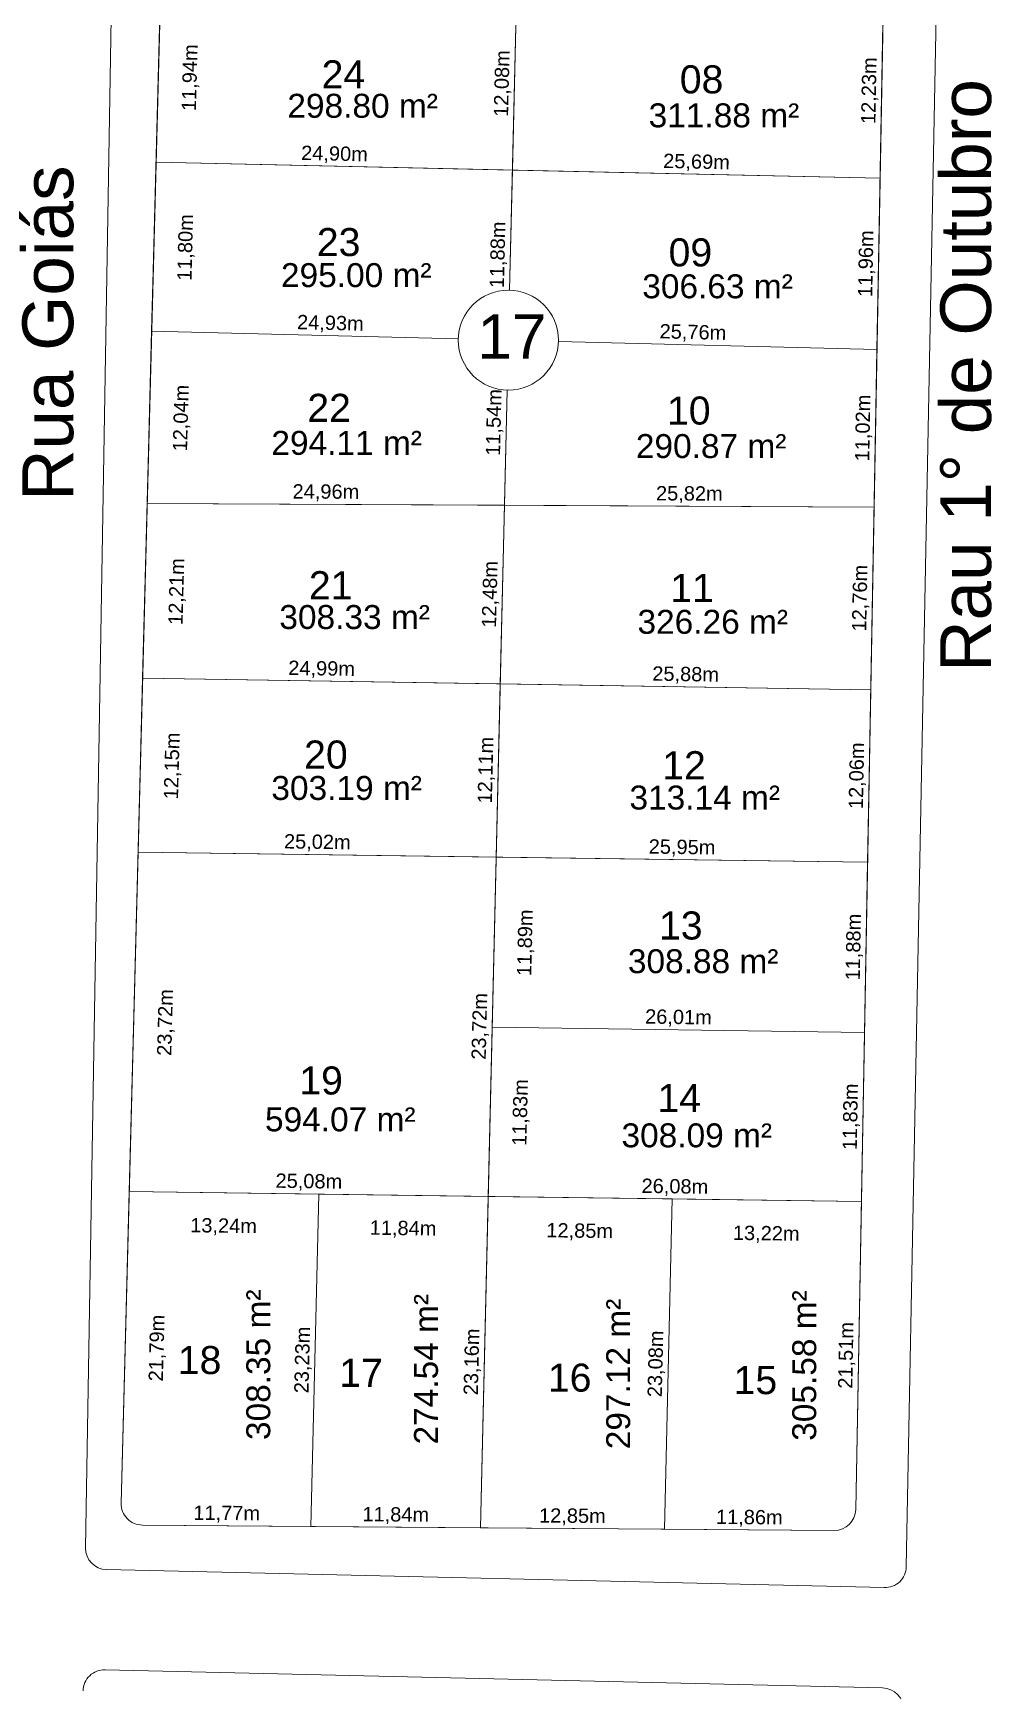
# Model space of a CAD drawing. Header units: metres. Extents: x 3808 to 8215, y 2374 to 6187.
# Drawn here: x 4821.2 to 4888.2, y 4794.3 to 4910.1 of the extents above; entities that cross this region are included whole.
import ezdxf
from ezdxf.enums import TextEntityAlignment as Align

# ---------------------------------------------------------------- set-up
doc = ezdxf.new("R2010")
doc.units = ezdxf.units.M
for name, color, linetype in [('Areas Lotes', 1, 'Continuous'), ('Calçada', 8, 'Continuous'), ('COTAS', 7, 'Continuous'), ('Lote', 7, 'Continuous'), ('Nome das Ruas', 7, 'Continuous'), ('Nº. quadra', 7, 'Continuous'), ('quadras', 7, 'Continuous')]:
    doc.layers.add(name, color=color, linetype=linetype)
doc.styles.add('Arial', font='arial.ttf')
doc.dimstyles.new('Copy(2) of ISO-25', dxfattribs={"dimtxt": 1, "dimasz": 2.5, "dimexe": 1.25, "dimexo": 0.625, "dimgap": 0.2, "dimtad": 1, "dimtoh": 1, "dimlfac": 1, "dimzin": 1, "dimtxsty": 'Arial', "dimblk": 'NONE', "dimcen": 0, "dimse1": 1, "dimse2": 1, "dimsd1": 1, "dimsd2": 1, "dimclrt": 256, "dimaunit": 1, "dimadec": 3, "dimazin": 0, "dimtfac": 1, "dimtmove": 0, "dimatfit": 3, "dimldrblk": 'NONE', "dimfxl": 1, "dimtolj": 1, "dimtzin": 0, "dimarcsym": 0})

# ---------------------------------------------------------------- blocks, each defined once
blk = doc.blocks.new('*D3237')
at = {"layer": 'Defpoints', "color": 0, "linetype": 'Continuous', "transparency": 16777216}
for p in [(4880.63, 4912.18), (4880.4, 4899.96), (4880.4, 4899.96)]:
    blk.add_point(p, dxfattribs=at)
at = {"layer": 'COTAS', "linetype": 'Continuous', "lineweight": 5, "transparency": 16777216, "insert": (4879.71, 4906.08), "char_height": 1, "attachment_point": 5, "rotation": 88.9555, "style": 'Arial'}
blk.add_mtext('\\A1;12,23m', dxfattribs=at)
blk = doc.blocks.new('_None')
blk = doc.blocks.new('*D3238')
at = {"layer": 'Defpoints', "color": 0, "linetype": 'Continuous', "transparency": 16777216}
for p in [(4880.4, 4899.96), (4880.18, 4888), (4880.18, 4888)]:
    blk.add_point(p, dxfattribs=at)
at = {"layer": 'COTAS', "linetype": 'Continuous', "lineweight": 5, "transparency": 16777216, "insert": (4879.49, 4893.99), "char_height": 1, "attachment_point": 5, "rotation": 88.9555, "style": 'Arial'}
blk.add_mtext('\\A1;11,96m', dxfattribs=at)
blk = doc.blocks.new('*D3239')
at = {"layer": 'Defpoints', "color": 0, "linetype": 'Continuous', "transparency": 16777216}
for p in [(4880.18, 4888), (4879.98, 4876.98), (4879.98, 4876.98)]:
    blk.add_point(p, dxfattribs=at)
at = {"layer": 'COTAS', "linetype": 'Continuous', "lineweight": 5, "transparency": 16777216, "insert": (4879.28, 4882.51), "char_height": 1, "attachment_point": 5, "rotation": 88.9555, "style": 'Arial'}
blk.add_mtext('\\A1;11,02m', dxfattribs=at)
blk = doc.blocks.new('*D3240')
at = {"layer": 'Defpoints', "color": 0, "linetype": 'Continuous', "transparency": 16777216}
for p in [(4879.98, 4876.98), (4879.75, 4864.23), (4879.75, 4864.23)]:
    blk.add_point(p, dxfattribs=at)
at = {"layer": 'COTAS', "linetype": 'Continuous', "lineweight": 5, "transparency": 16777216, "insert": (4879.07, 4870.62), "char_height": 1, "attachment_point": 5, "rotation": 88.9555, "style": 'Arial'}
blk.add_mtext('\\A1;12,76m', dxfattribs=at)
blk = doc.blocks.new('*D3241')
at = {"layer": 'Defpoints', "color": 0, "linetype": 'Continuous', "transparency": 16777216}
for p in [(4879.75, 4864.23), (4879.53, 4852.17), (4879.53, 4852.17)]:
    blk.add_point(p, dxfattribs=at)
at = {"layer": 'COTAS', "linetype": 'Continuous', "lineweight": 5, "transparency": 16777216, "insert": (4878.84, 4858.21), "char_height": 1, "attachment_point": 5, "rotation": 88.9555, "style": 'Arial'}
blk.add_mtext('\\A1;12,06m', dxfattribs=at)
blk = doc.blocks.new('*D3242')
at = {"layer": 'Defpoints', "color": 0, "linetype": 'Continuous', "transparency": 16777216}
for p in [(4879.53, 4852.17), (4879.31, 4840.29), (4879.53, 4840.28)]:
    blk.add_point(p, dxfattribs=at)
at = {"layer": 'COTAS', "linetype": 'Continuous', "lineweight": 5, "transparency": 16777216, "insert": (4878.62, 4846.24), "char_height": 1, "attachment_point": 5, "rotation": 88.9555, "style": 'Arial'}
blk.add_mtext('\\A1;11,88m', dxfattribs=at)
blk = doc.blocks.new('*D3243')
at = {"layer": 'Defpoints', "color": 0, "linetype": 'Continuous', "transparency": 16777216}
for p in [(4879.53, 4840.28), (4879.1, 4828.45), (4879.1, 4828.45)]:
    blk.add_point(p, dxfattribs=at)
at = {"layer": 'COTAS', "linetype": 'Continuous', "lineweight": 5, "transparency": 16777216, "insert": (4878.41, 4834.38), "char_height": 1, "attachment_point": 5, "rotation": 88.9555, "style": 'Arial'}
blk.add_mtext('\\A1;11,83m', dxfattribs=at)
blk = doc.blocks.new('*D3244')
at = {"layer": 'Defpoints', "color": 0, "linetype": 'Continuous', "transparency": 16777216}
for p in [(4879.1, 4828.45), (4878.71, 4806.95), (4878.71, 4806.95)]:
    blk.add_point(p, dxfattribs=at)
at = {"layer": 'COTAS', "linetype": 'Continuous', "lineweight": 5, "transparency": 16777216, "insert": (4878.1, 4817.71), "char_height": 1, "attachment_point": 5, "rotation": 88.9555, "style": 'Arial'}
blk.add_mtext('\\A1;21,51m', dxfattribs=at)
blk = doc.blocks.new('*D3245')
at = {"layer": 'Defpoints', "color": 0, "linetype": 'Continuous', "transparency": 16777216}
for p in [(4865.33, 4805.57), (4865.33, 4805.57), (4877.2, 4805.47)]:
    blk.add_point(p, dxfattribs=at)
at = {"layer": 'COTAS', "linetype": 'Continuous', "lineweight": 5, "transparency": 16777216, "insert": (4871.27, 4806.32), "char_height": 1, "attachment_point": 5, "rotation": 359.5526, "style": 'Arial'}
blk.add_mtext('\\A1;11,86m', dxfattribs=at)
blk = doc.blocks.new('*D3246')
at = {"layer": 'Defpoints', "color": 0, "linetype": 'Continuous', "transparency": 16777216}
for p in [(4852.48, 4805.67), (4852.48, 4805.67), (4865.33, 4805.57)]:
    blk.add_point(p, dxfattribs=at)
at = {"layer": 'COTAS', "linetype": 'Continuous', "lineweight": 5, "transparency": 16777216, "insert": (4858.91, 4806.42), "char_height": 1, "attachment_point": 5, "rotation": 359.5526, "style": 'Arial'}
blk.add_mtext('\\A1;12,85m', dxfattribs=at)
blk = doc.blocks.new('*D3247')
at = {"layer": 'Defpoints', "color": 0, "linetype": 'Continuous', "transparency": 16777216}
for p in [(4840.64, 4805.76), (4852.48, 4805.67), (4852.48, 4805.67)]:
    blk.add_point(p, dxfattribs=at)
at = {"layer": 'COTAS', "linetype": 'Continuous', "lineweight": 5, "transparency": 16777216, "insert": (4846.57, 4806.51), "char_height": 1, "attachment_point": 5, "rotation": 359.5526, "style": 'Arial'}
blk.add_mtext('\\A1;11,84m', dxfattribs=at)
blk = doc.blocks.new('*D3248')
at = {"layer": 'Defpoints', "color": 0, "linetype": 'Continuous', "transparency": 16777216}
for p in [(4828.87, 4805.85), (4828.87, 4805.85), (4840.64, 4805.76)]:
    blk.add_point(p, dxfattribs=at)
at = {"layer": 'COTAS', "linetype": 'Continuous', "lineweight": 5, "transparency": 16777216, "insert": (4834.76, 4806.61), "char_height": 1, "attachment_point": 5, "rotation": 359.5526, "style": 'Arial'}
blk.add_mtext('\\A1;11,77m', dxfattribs=at)
blk = doc.blocks.new('*D3249')
at = {"layer": 'Defpoints', "color": 0, "linetype": 'Continuous', "transparency": 16777216}
for p in [(4841.19, 4828.99), (4841.19, 4828.99), (4840.64, 4805.76)]:
    blk.add_point(p, dxfattribs=at)
at = {"layer": 'COTAS', "linetype": 'Continuous', "lineweight": 5, "transparency": 16777216, "insert": (4840.12, 4817.39), "char_height": 1, "attachment_point": 5, "rotation": 88.6509, "style": 'Arial'}
blk.add_mtext('\\A1;23,23m', dxfattribs=at)
blk = doc.blocks.new('*D3250')
at = {"layer": 'Defpoints', "color": 0, "linetype": 'Continuous', "transparency": 16777216}
for p in [(4853.03, 4828.82), (4852.48, 4805.67), (4852.48, 4805.67)]:
    blk.add_point(p, dxfattribs=at)
at = {"layer": 'COTAS', "linetype": 'Continuous', "lineweight": 5, "transparency": 16777216, "insert": (4851.95, 4817.26), "char_height": 1, "attachment_point": 5, "rotation": 88.6509, "style": 'Arial'}
blk.add_mtext('\\A1;23,16m', dxfattribs=at)
blk = doc.blocks.new('*D3251')
at = {"layer": 'Defpoints', "color": 0, "linetype": 'Continuous', "transparency": 16777216}
for p in [(4865.88, 4828.64), (4865.88, 4828.64), (4865.33, 4805.57)]:
    blk.add_point(p, dxfattribs=at)
at = {"layer": 'COTAS', "linetype": 'Continuous', "lineweight": 5, "transparency": 16777216, "insert": (4864.8, 4817.12), "char_height": 1, "attachment_point": 5, "rotation": 88.6509, "style": 'Arial'}
blk.add_mtext('\\A1;23,08m', dxfattribs=at)
blk = doc.blocks.new('*D3252')
at = {"layer": 'Defpoints', "color": 0, "linetype": 'Continuous', "transparency": 16777216}
for p in [(4827.95, 4829.17), (4827.95, 4829.17), (4853.03, 4828.82)]:
    blk.add_point(p, dxfattribs=at)
at = {"layer": 'COTAS', "linetype": 'Continuous', "lineweight": 5, "transparency": 16777216, "insert": (4840.5, 4829.8), "char_height": 1, "attachment_point": 5, "rotation": 359.1955, "style": 'Arial'}
blk.add_mtext('\\A1;25,08m', dxfattribs=at)
blk = doc.blocks.new('*D3253')
at = {"layer": 'Defpoints', "color": 0, "linetype": 'Continuous', "transparency": 16777216}
for p in [(4827.95, 4829.17), (4841.19, 4828.99), (4841.15, 4825.8)]:
    blk.add_point(p, dxfattribs=at)
at = {"layer": 'COTAS', "linetype": 'Continuous', "lineweight": 5, "transparency": 16777216, "insert": (4834.54, 4826.69), "char_height": 1, "attachment_point": 5, "rotation": 359.1955, "style": 'Arial'}
blk.add_mtext('\\A1;13,24m', dxfattribs=at)
blk = doc.blocks.new('*D3254')
at = {"layer": 'Defpoints', "color": 0, "linetype": 'Continuous', "transparency": 16777216}
for p in [(4841.19, 4828.99), (4853.03, 4828.82), (4852.98, 4825.63)]:
    blk.add_point(p, dxfattribs=at)
at = {"layer": 'COTAS', "linetype": 'Continuous', "lineweight": 5, "transparency": 16777216, "insert": (4847.08, 4826.52), "char_height": 1, "attachment_point": 5, "rotation": 359.1955, "style": 'Arial'}
blk.add_mtext('\\A1;11,84m', dxfattribs=at)
blk = doc.blocks.new('*D3255')
at = {"layer": 'Defpoints', "color": 0, "linetype": 'Continuous', "transparency": 16777216}
for p in [(4853.03, 4828.82), (4865.88, 4828.64), (4865.83, 4825.45)]:
    blk.add_point(p, dxfattribs=at)
at = {"layer": 'COTAS', "linetype": 'Continuous', "lineweight": 5, "transparency": 16777216, "insert": (4859.42, 4826.34), "char_height": 1, "attachment_point": 5, "rotation": 359.1955, "style": 'Arial'}
blk.add_mtext('\\A1;12,85m', dxfattribs=at)
blk = doc.blocks.new('*D3256')
at = {"layer": 'Defpoints', "color": 0, "linetype": 'Continuous', "transparency": 16777216}
for p in [(4865.88, 4828.64), (4879.1, 4828.45), (4879.05, 4825.27)]:
    blk.add_point(p, dxfattribs=at)
at = {"layer": 'COTAS', "linetype": 'Continuous', "lineweight": 5, "transparency": 16777216, "insert": (4872.45, 4826.16), "char_height": 1, "attachment_point": 5, "rotation": 359.1955, "style": 'Arial'}
blk.add_mtext('\\A1;13,22m', dxfattribs=at)
blk = doc.blocks.new('*D3257')
at = {"layer": 'Defpoints', "color": 0, "linetype": 'Continuous', "transparency": 16777216}
for p in [(4853.03, 4828.82), (4879.1, 4828.45), (4879.1, 4828.45)]:
    blk.add_point(p, dxfattribs=at)
at = {"layer": 'COTAS', "linetype": 'Continuous', "lineweight": 5, "transparency": 16777216, "insert": (4866.07, 4829.44), "char_height": 1, "attachment_point": 5, "rotation": 359.1955, "style": 'Arial'}
blk.add_mtext('\\A1;26,08m', dxfattribs=at)
blk = doc.blocks.new('*D3258')
at = {"layer": 'Defpoints', "color": 0, "linetype": 'Continuous', "transparency": 16777216}
for p in [(4853.3, 4840.65), (4853.3, 4840.65), (4879.31, 4840.28)]:
    blk.add_point(p, dxfattribs=at)
at = {"layer": 'COTAS', "linetype": 'Continuous', "lineweight": 5, "transparency": 16777216, "insert": (4866.32, 4841.27), "char_height": 1, "attachment_point": 5, "rotation": 359.1955, "style": 'Arial'}
blk.add_mtext('\\A1;26,01m', dxfattribs=at)
blk = doc.blocks.new('*D3259')
at = {"layer": 'Defpoints', "color": 0, "linetype": 'Continuous', "transparency": 16777216}
for p in [(4828.57, 4852.88), (4828.57, 4852.88), (4853.58, 4852.53)]:
    blk.add_point(p, dxfattribs=at)
at = {"layer": 'COTAS', "linetype": 'Continuous', "lineweight": 5, "transparency": 16777216, "insert": (4841.09, 4853.51), "char_height": 1, "attachment_point": 5, "rotation": 359.1955, "style": 'Arial'}
blk.add_mtext('\\A1;25,02m', dxfattribs=at)
blk = doc.blocks.new('*D3260')
at = {"layer": 'Defpoints', "color": 0, "linetype": 'Continuous', "transparency": 16777216}
for p in [(4853.58, 4852.53), (4879.53, 4852.17), (4879.53, 4852.17)]:
    blk.add_point(p, dxfattribs=at)
at = {"layer": 'COTAS', "linetype": 'Continuous', "lineweight": 5, "transparency": 16777216, "insert": (4866.57, 4853.15), "char_height": 1, "attachment_point": 5, "rotation": 359.1955, "style": 'Arial'}
blk.add_mtext('\\A1;25,95m', dxfattribs=at)
blk = doc.blocks.new('*D3261')
at = {"layer": 'Defpoints', "color": 0, "linetype": 'Continuous', "transparency": 16777216}
for p in [(4853.87, 4864.64), (4879.75, 4864.23), (4879.75, 4864.23)]:
    blk.add_point(p, dxfattribs=at)
at = {"layer": 'COTAS', "linetype": 'Continuous', "lineweight": 5, "transparency": 16777216, "insert": (4866.82, 4865.23), "char_height": 1, "attachment_point": 5, "rotation": 359.0957, "style": 'Arial'}
blk.add_mtext('\\A1;25,88m', dxfattribs=at)
blk = doc.blocks.new('*D3262')
at = {"layer": 'Defpoints', "color": 0, "linetype": 'Continuous', "transparency": 16777216}
for p in [(4828.89, 4865.03), (4828.89, 4865.03), (4853.87, 4864.64)]:
    blk.add_point(p, dxfattribs=at)
at = {"layer": 'COTAS', "linetype": 'Continuous', "lineweight": 5, "transparency": 16777216, "insert": (4841.39, 4865.63), "char_height": 1, "attachment_point": 5, "rotation": 359.0957, "style": 'Arial'}
blk.add_mtext('\\A1;24,99m', dxfattribs=at)
blk = doc.blocks.new('*D3263')
at = {"layer": 'Defpoints', "color": 0, "linetype": 'Continuous', "transparency": 16777216}
for p in [(4829.2, 4877.24), (4829.2, 4877.24), (4854.16, 4877.11)]:
    blk.add_point(p, dxfattribs=at)
at = {"layer": 'COTAS', "linetype": 'Continuous', "lineweight": 5, "transparency": 16777216, "insert": (4841.69, 4877.98), "char_height": 1, "attachment_point": 5, "rotation": 359.7134, "style": 'Arial'}
blk.add_mtext('\\A1;24,96m', dxfattribs=at)
blk = doc.blocks.new('*D3264')
at = {"layer": 'Defpoints', "color": 0, "linetype": 'Continuous', "transparency": 16777216}
for p in [(4854.16, 4877.11), (4879.98, 4876.98), (4879.98, 4876.98)]:
    blk.add_point(p, dxfattribs=at)
at = {"layer": 'COTAS', "linetype": 'Continuous', "lineweight": 5, "transparency": 16777216, "insert": (4867.08, 4877.85), "char_height": 1, "attachment_point": 5, "rotation": 359.7134, "style": 'Arial'}
blk.add_mtext('\\A1;25,82m', dxfattribs=at)
blk = doc.blocks.new('*D3265')
at = {"layer": 'Defpoints', "color": 0, "linetype": 'Continuous', "transparency": 16777216}
for p in [(4854.44, 4888.65), (4880.18, 4888), (4880.18, 4888)]:
    blk.add_point(p, dxfattribs=at)
at = {"layer": 'COTAS', "linetype": 'Continuous', "lineweight": 5, "transparency": 16777216, "insert": (4867.33, 4889.13), "char_height": 1, "attachment_point": 5, "rotation": 358.5557, "style": 'Arial'}
blk.add_mtext('\\A1;25,76m', dxfattribs=at)
blk = doc.blocks.new('*D3266')
at = {"layer": 'Defpoints', "color": 0, "linetype": 'Continuous', "transparency": 16777216}
for p in [(4829.52, 4889.28), (4829.52, 4889.28), (4854.44, 4888.65)]:
    blk.add_point(p, dxfattribs=at)
at = {"layer": 'COTAS', "linetype": 'Continuous', "lineweight": 5, "transparency": 16777216, "insert": (4842, 4889.77), "char_height": 1, "attachment_point": 5, "rotation": 358.5557, "style": 'Arial'}
blk.add_mtext('\\A1;24,93m', dxfattribs=at)
blk = doc.blocks.new('*D3267')
at = {"layer": 'Defpoints', "color": 0, "linetype": 'Continuous', "transparency": 16777216}
for p in [(4829.82, 4901.08), (4829.82, 4901.08), (4854.71, 4900.53)]:
    blk.add_point(p, dxfattribs=at)
at = {"layer": 'COTAS', "linetype": 'Continuous', "lineweight": 5, "transparency": 16777216, "insert": (4842.29, 4901.6), "char_height": 1, "attachment_point": 5, "rotation": 358.7296, "style": 'Arial'}
blk.add_mtext('\\A1;24,90m', dxfattribs=at)
blk = doc.blocks.new('*D3268')
at = {"layer": 'Defpoints', "color": 0, "linetype": 'Continuous', "transparency": 16777216}
for p in [(4854.71, 4900.53), (4880.4, 4899.96), (4880.4, 4899.96)]:
    blk.add_point(p, dxfattribs=at)
at = {"layer": 'COTAS', "linetype": 'Continuous', "lineweight": 5, "transparency": 16777216, "insert": (4867.58, 4901.04), "char_height": 1, "attachment_point": 5, "rotation": 358.7296, "style": 'Arial'}
blk.add_mtext('\\A1;25,69m', dxfattribs=at)
blk = doc.blocks.new('*D3286')
at = {"layer": 'Defpoints', "color": 0, "linetype": 'Continuous', "transparency": 16777216}
for p in [(4830.14, 4913.01), (4829.82, 4901.08), (4832.91, 4901)]:
    blk.add_point(p, dxfattribs=at)
at = {"layer": 'COTAS', "linetype": 'Continuous', "lineweight": 5, "transparency": 16777216, "insert": (4832.26, 4906.99), "char_height": 1, "attachment_point": 5, "rotation": 88.5082, "style": 'Arial'}
blk.add_mtext('\\A1;11,94m', dxfattribs=at)
blk = doc.blocks.new('*D3287')
at = {"layer": 'Defpoints', "color": 0, "linetype": 'Continuous', "transparency": 16777216}
for p in [(4829.82, 4901.08), (4829.52, 4889.28), (4832.6, 4889.2)]:
    blk.add_point(p, dxfattribs=at)
at = {"layer": 'COTAS', "linetype": 'Continuous', "lineweight": 5, "transparency": 16777216, "insert": (4831.95, 4895.12), "char_height": 1, "attachment_point": 5, "rotation": 88.5082, "style": 'Arial'}
blk.add_mtext('\\A1;11,80m', dxfattribs=at)
blk = doc.blocks.new('*D3288')
at = {"layer": 'Defpoints', "color": 0, "linetype": 'Continuous', "transparency": 16777216}
for p in [(4829.52, 4889.28), (4829.2, 4877.24), (4832.29, 4877.16)]:
    blk.add_point(p, dxfattribs=at)
at = {"layer": 'COTAS', "linetype": 'Continuous', "lineweight": 5, "transparency": 16777216, "insert": (4831.64, 4883.2), "char_height": 1, "attachment_point": 5, "rotation": 88.5082, "style": 'Arial'}
blk.add_mtext('\\A1;12,04m', dxfattribs=at)
blk = doc.blocks.new('*D3289')
at = {"layer": 'Defpoints', "color": 0, "linetype": 'Continuous', "transparency": 16777216}
for p in [(4829.2, 4877.24), (4829.2, 4865.02), (4831.97, 4864.95)]:
    blk.add_point(p, dxfattribs=at)
at = {"layer": 'COTAS', "linetype": 'Continuous', "lineweight": 5, "transparency": 16777216, "insert": (4831.33, 4871.08), "char_height": 1, "attachment_point": 5, "rotation": 88.5082, "style": 'Arial'}
blk.add_mtext('\\A1;12,21m', dxfattribs=at)
blk = doc.blocks.new('*D3290')
at = {"layer": 'Defpoints', "color": 0, "linetype": 'Continuous', "transparency": 16777216}
for p in [(4829.2, 4865.02), (4828.57, 4852.88), (4831.65, 4852.8)]:
    blk.add_point(p, dxfattribs=at)
at = {"layer": 'COTAS', "linetype": 'Continuous', "lineweight": 5, "transparency": 16777216, "insert": (4831.01, 4858.9), "char_height": 1, "attachment_point": 5, "rotation": 88.5082, "style": 'Arial'}
blk.add_mtext('\\A1;12,15m', dxfattribs=at)
blk = doc.blocks.new('*D3291')
at = {"layer": 'Defpoints', "color": 0, "linetype": 'Continuous', "transparency": 16777216}
for p in [(4828.57, 4852.88), (4827.95, 4829.17), (4831.03, 4829.09)]:
    blk.add_point(p, dxfattribs=at)
at = {"layer": 'COTAS', "linetype": 'Continuous', "lineweight": 5, "transparency": 16777216, "insert": (4830.54, 4840.97), "char_height": 1, "attachment_point": 5, "rotation": 88.5082, "style": 'Arial'}
blk.add_mtext('\\A1;23,72m', dxfattribs=at)
blk = doc.blocks.new('*D3292')
at = {"layer": 'Defpoints', "color": 0, "linetype": 'Continuous', "transparency": 16777216}
for p in [(4827.95, 4829.17), (4827.38, 4807.39), (4830.47, 4807.31)]:
    blk.add_point(p, dxfattribs=at)
at = {"layer": 'COTAS', "linetype": 'Continuous', "lineweight": 5, "transparency": 16777216, "insert": (4829.95, 4818.22), "char_height": 1, "attachment_point": 5, "rotation": 88.5082, "style": 'Arial'}
blk.add_mtext('\\A1;21,79m', dxfattribs=at)
blk = doc.blocks.new('*D3293')
at = {"layer": 'Defpoints', "color": 0, "linetype": 'Continuous', "transparency": 16777216}
for p in [(4853.58, 4852.53), (4853.03, 4828.82), (4853.03, 4828.82)]:
    blk.add_point(p, dxfattribs=at)
at = {"layer": 'COTAS', "linetype": 'Continuous', "lineweight": 5, "transparency": 16777216, "insert": (4852.5, 4840.7), "char_height": 1, "attachment_point": 5, "rotation": 88.6509, "style": 'Arial'}
blk.add_mtext('\\A1;23,72m', dxfattribs=at)
blk = doc.blocks.new('*D3294')
at = {"layer": 'Defpoints', "color": 0, "linetype": 'Continuous', "transparency": 16777216}
for p in [(4853.3, 4840.65), (4856.28, 4840.58), (4853.03, 4828.82)]:
    blk.add_point(p, dxfattribs=at)
at = {"layer": 'COTAS', "linetype": 'Continuous', "lineweight": 5, "transparency": 16777216, "insert": (4855.34, 4834.68), "char_height": 1, "attachment_point": 5, "rotation": 88.6509, "style": 'Arial'}
blk.add_mtext('\\A1;11,83m', dxfattribs=at)
blk = doc.blocks.new('*D3295')
at = {"layer": 'Defpoints', "color": 0, "linetype": 'Continuous', "transparency": 16777216}
for p in [(4853.58, 4852.53), (4856.62, 4852.46), (4853.3, 4840.65)]:
    blk.add_point(p, dxfattribs=at)
at = {"layer": 'COTAS', "linetype": 'Continuous', "lineweight": 5, "transparency": 16777216, "insert": (4855.68, 4846.54), "char_height": 1, "attachment_point": 5, "rotation": 88.6509, "style": 'Arial'}
blk.add_mtext('\\A1;11,89m', dxfattribs=at)
blk = doc.blocks.new('*D3296')
at = {"layer": 'Defpoints', "color": 0, "linetype": 'Continuous', "transparency": 16777216}
for p in [(4853.87, 4864.64), (4853.87, 4864.64), (4853.58, 4852.53)]:
    blk.add_point(p, dxfattribs=at)
at = {"layer": 'COTAS', "linetype": 'Continuous', "lineweight": 5, "transparency": 16777216, "insert": (4852.93, 4858.6), "char_height": 1, "attachment_point": 5, "rotation": 88.6509, "style": 'Arial'}
blk.add_mtext('\\A1;12,11m', dxfattribs=at)
blk = doc.blocks.new('*D3297')
at = {"layer": 'Defpoints', "color": 0, "linetype": 'Continuous', "transparency": 16777216}
for p in [(4854.16, 4877.11), (4854.16, 4877.11), (4853.87, 4864.64)]:
    blk.add_point(p, dxfattribs=at)
at = {"layer": 'COTAS', "linetype": 'Continuous', "lineweight": 5, "transparency": 16777216, "insert": (4853.22, 4870.89), "char_height": 1, "attachment_point": 5, "rotation": 88.6509, "style": 'Arial'}
blk.add_mtext('\\A1;12,48m', dxfattribs=at)
blk = doc.blocks.new('*D3298')
at = {"layer": 'Defpoints', "color": 0, "linetype": 'Continuous', "transparency": 16777216}
for p in [(4854.44, 4888.65), (4854.44, 4888.65), (4854.16, 4877.11)]:
    blk.add_point(p, dxfattribs=at)
at = {"layer": 'COTAS', "linetype": 'Continuous', "lineweight": 5, "transparency": 16777216, "insert": (4853.5, 4882.9), "char_height": 1, "attachment_point": 5, "rotation": 88.6509, "style": 'Arial'}
blk.add_mtext('\\A1;11,54m', dxfattribs=at)
blk = doc.blocks.new('*D3299')
at = {"layer": 'Defpoints', "color": 0, "linetype": 'Continuous', "transparency": 16777216}
for p in [(4854.71, 4900.53), (4854.71, 4900.53), (4854.44, 4888.65)]:
    blk.add_point(p, dxfattribs=at)
at = {"layer": 'COTAS', "linetype": 'Continuous', "lineweight": 5, "transparency": 16777216, "insert": (4853.77, 4894.61), "char_height": 1, "attachment_point": 5, "rotation": 88.6509, "style": 'Arial'}
blk.add_mtext('\\A1;11,88m', dxfattribs=at)
blk = doc.blocks.new('*D3300')
at = {"layer": 'Defpoints', "color": 0, "linetype": 'Continuous', "transparency": 16777216}
for p in [(4855, 4912.6), (4855, 4912.6), (4854.71, 4900.53)]:
    blk.add_point(p, dxfattribs=at)
at = {"layer": 'COTAS', "linetype": 'Continuous', "lineweight": 5, "transparency": 16777216, "insert": (4854.06, 4906.58), "char_height": 1, "attachment_point": 5, "rotation": 88.6509, "style": 'Arial'}
blk.add_mtext('\\A1;12,08m', dxfattribs=at)

msp = doc.modelspace()

# ---------------------------------------------------------------- linework, layer by layer
at = {"layer": 'Calçada', "linetype": 'Continuous', "lineweight": 5}
for p, q in [((4827.718, 4972.633), (4824.893, 4804.27)), ((4885.492, 4971.187), (4882.235, 4802.953)), ((4880.701, 4801.482), (4826.358, 4802.745)), ((4880.577, 4794.483), (4826.262, 4795.746))]:
    msp.add_line(p, q, dxfattribs=at)
for centre, start, end in [((4826.393, 4804.245), 179.04842, 268.66834), ((4880.735, 4802.982), 268.66834, 358.89078), ((4826.227, 4794.246), 88.66834, 179.04842), ((4880.542, 4792.984), 358.89078, 88.66834)]:
    msp.add_arc(centre, 1.5, start, end, dxfattribs=at)
at = {"layer": 'Lote', "lineweight": 5}
for p, q in [((4854.517, 4892.145), (4856.329, 4969.082)), ((4829.825, 4901.079), (4880.403, 4899.958)), ((4829.517, 4889.279), (4850.941, 4888.739)), ((4857.93, 4888.563), (4880.185, 4888.001)), ((4852.481, 4805.667), (4854.353, 4885.156)), ((4829.204, 4877.239), (4879.984, 4876.985)), ((4828.886, 4865.03), (4879.751, 4864.227)), ((4879.531, 4852.169), (4828.569, 4852.884)), ((4879.315, 4840.282), (4853.305, 4840.647)), ((4879.099, 4828.454), (4827.952, 4829.173)), ((4840.645, 4805.759), (4841.192, 4828.987)), ((4865.333, 4805.566), (4865.877, 4828.64))]:
    msp.add_line(p, q, dxfattribs=at)
at = {"layer": 'Lote', "linetype": 'Continuous', "lineweight": 5, "flags": 128}
for points in [[(4854.715, 4900.527), (4854.999, 4912.604), (4830.135, 4913.013), (4829.825, 4901.079)], [(4880.403, 4899.958), (4880.626, 4912.183), (4854.999, 4912.604), (4854.715, 4900.527)], [(4829.204, 4877.239), (4828.886, 4865.03), (4853.87, 4864.635), (4854.163, 4877.114)], [(4854.163, 4877.114), (4853.87, 4864.635), (4879.751, 4864.227), (4879.984, 4876.985)], [(4853.585, 4852.533), (4853.87, 4864.635), (4828.886, 4865.03), (4828.569, 4852.884)], [(4879.531, 4852.169), (4879.751, 4864.227), (4853.87, 4864.635), (4853.585, 4852.533)], [(4853.026, 4828.821), (4853.585, 4852.533), (4828.569, 4852.884), (4827.952, 4829.173)], [(4879.315, 4840.282), (4879.531, 4852.169), (4853.585, 4852.533), (4853.305, 4840.647)], [(4853.305, 4840.647), (4853.026, 4828.821), (4879.099, 4828.454), (4879.315, 4840.282)], [(4840.645, 4805.759), (4852.481, 4805.667), (4853.026, 4828.821), (4841.192, 4828.987)], [(4865.877, 4828.64), (4853.026, 4828.821), (4852.481, 4805.667), (4865.333, 4805.566)]]:
    msp.add_lwpolyline(points, close=True, dxfattribs=at)
for points in [[(4854.517, 4892.145), (4854.715, 4900.527), (4829.825, 4901.079), (4829.517, 4889.279), (4850.941, 4888.739)], [(4857.93, 4888.563), (4880.185, 4888.001), (4880.403, 4899.958), (4854.715, 4900.527), (4854.517, 4892.145)], [(4850.941, 4888.739), (4829.517, 4889.279), (4829.204, 4877.239), (4854.163, 4877.114), (4854.353, 4885.156)], [(4854.353, 4885.156), (4854.163, 4877.114), (4879.984, 4876.985), (4880.185, 4888.001), (4857.93, 4888.563)]]:
    msp.add_lwpolyline(points, dxfattribs=at)
for points in [[(4841.192, 4828.987), (4827.952, 4829.173), (4827.385, 4807.39, 0.4195628), (4828.872, 4805.851), (4840.645, 4805.759)], [(4865.333, 4805.566), (4877.196, 4805.474, 0.4111646), (4878.707, 4806.946), (4879.099, 4828.454), (4865.877, 4828.64)]]:
    msp.add_lwpolyline(points, format="xyb", close=True, dxfattribs=at)
at = {"layer": 'Nº. quadra', "lineweight": 5}
msp.add_circle((4854.435, 4888.651), 3.496, dxfattribs=at)
at = {"layer": 'quadras', "lineweight": 5}
for p, q in [((4827.385, 4807.39), (4831.566, 4967.95)), ((4881.629, 4967.218), (4878.707, 4806.946)), ((4877.196, 4805.474), (4828.872, 4805.851))]:
    msp.add_line(p, q, dxfattribs=at)
at = {"layer": 'quadras', "linetype": 'Continuous', "lineweight": 5, "flags": 128}
msp.add_lwpolyline([(4881.629, 4967.218, 0.415415), (4880.15, 4968.746), (4833.087, 4969.411, 0.4107301), (4831.566, 4967.95), (4827.385, 4807.39, 0.4195628), (4828.872, 4805.851), (4877.196, 4805.474, 0.4111646), (4878.707, 4806.946)], format="xyb", close=True, dxfattribs=at)
at = {"layer": 'quadras', "lineweight": 5}
for centre, start, end in [((4828.884, 4807.351), 178.50817, 269.55261), ((4877.207, 4806.974), 269.55261, 358.95553)]:
    msp.add_arc(centre, 1.5, start, end, dxfattribs=at)

# ---------------------------------------------------------------- texts
at = {"layer": 'Areas Lotes', "linetype": 'Continuous', "lineweight": 5, "style": 'Arial'}
for s, p in [('298.80 m²', (4838.995, 4904.191)), ('311.88 m²', (4864.236, 4903.522)), ('295.00 m²', (4838.549, 4892.358)), ('306.63 m²', (4863.79, 4891.577)), ('294.11 m²', (4837.879, 4880.636)), ('290.87 m²', (4863.343, 4880.413)), ('308.33 m²', (4838.437, 4868.468)), ('326.26 m²', (4863.455, 4868.133)), ('303.19 m²', (4837.879, 4856.523)), ('313.14 m²', (4862.896, 4855.853)), ('308.88 m²', (4862.785, 4844.418)), ('594.07 m²', (4837.433, 4833.366)), ('308.09 m²', (4862.339, 4832.25))]:
    msp.add_text(s, height=1.6726, dxfattribs=at).set_placement(p)
for s, p in [('308.35 m²', (4837.8, 4811.797)), ('305.58 m²', (4875.941, 4811.742)), ('274.54 m²', (4849.518, 4811.486)), ('297.12 m²', (4862.945, 4811.151))]:
    msp.add_text(s, height=1.6726, rotation=90, dxfattribs=at).set_placement(p)
at = {"layer": 'COTAS', "linetype": 'Continuous', "lineweight": 5, "style": 'Arial'}
for s, p in [('24', (4842.913, 4906.245)), ('08', (4867.934, 4905.893)), ('23', (4842.578, 4894.524)), ('09', (4867.153, 4893.804)), ('22', (4841.912, 4882.94)), ('10', (4867.041, 4882.752)), ('21', (4842.024, 4870.548)), ('11', (4867.264, 4870.36)), ('20', (4841.689, 4858.715)), ('12', (4866.706, 4857.969)), ('13', (4866.483, 4846.77)), ('19', (4841.354, 4835.941)), ('14', (4866.371, 4834.713)), ('18', (4832.866, 4816.405)), ('17', (4844.146, 4815.512)), ('16', (4858.719, 4815.178)), ('15', (4871.693, 4815.003))]:
    msp.add_text(s, height=1.96, dxfattribs=at).set_placement(p, align=Align.CENTER)
at = {"layer": 'Nome das Ruas', "lineweight": 5, "style": 'Arial'}
for s, p in [('Rau 1° de Outubro', (4888.161, 4865.485, 165.916)), ('Rua Goiás', (4824.038, 4877.429, 165.916))]:
    msp.add_text(s, height=3.55, rotation=90, dxfattribs=at).set_placement(p)
at = {"layer": 'Nº. quadra', "lineweight": 5, "style": 'Arial'}
msp.add_text('17', height=3.1039, dxfattribs=at).set_placement((4852.271, 4887.357))

# ---------------------------------------------------------------- dimensions: what is measured, and where the dimension line sits
at = {"layer": 'COTAS', "linetype": 'Continuous', "lineweight": 5}
for base, p1, p2, angle, picture, middle in [((4832.907, 4900.999), (4830.135, 4913.013), (4829.825, 4901.079), 88.50817, '*D3286', (4832.262, 4906.987)), ((4854.999, 4912.604), (4854.715, 4900.527), (4854.999, 4912.604), 268.65085, '*D3300', (4854.056, 4906.585)), ((4880.403, 4899.958), (4880.626, 4912.183), (4880.403, 4899.958), 88.95553, '*D3237', (4879.713, 4906.085)), ((4832.6, 4889.199), (4829.825, 4901.079), (4829.517, 4889.279), 88.50817, '*D3287', (4831.953, 4895.12)), ((4854.715, 4900.527), (4854.435, 4888.651), (4854.715, 4900.527), 268.65085, '*D3299', (4853.774, 4894.608)), ((4880.185, 4888.001), (4880.403, 4899.958), (4880.185, 4888.001), 88.95553, '*D3238', (4879.493, 4893.994)), ((4832.286, 4877.158), (4829.517, 4889.279), (4829.204, 4877.239), 88.50817, '*D3288', (4831.642, 4883.199)), ((4854.435, 4888.651), (4854.163, 4877.114), (4854.435, 4888.651), 268.65085, '*D3298', (4853.499, 4882.901)), ((4879.984, 4876.985), (4880.185, 4888.001), (4879.984, 4876.985), 88.95553, '*D3239', (4879.284, 4882.508)), ((4831.968, 4864.953), (4829.204, 4877.239), (4829.204, 4865.025), 88.50817, '*D3289', (4831.326, 4871.076)), ((4854.163, 4877.114), (4853.87, 4864.635), (4854.163, 4877.114), 268.65085, '*D3297', (4853.216, 4870.893)), ((4879.751, 4864.227), (4879.984, 4876.985), (4879.751, 4864.227), 88.95553, '*D3240', (4879.067, 4870.62)), ((4831.652, 4852.804), (4829.204, 4865.025), (4828.569, 4852.884), 88.50817, '*D3290', (4831.009, 4858.899)), ((4879.531, 4852.169), (4879.751, 4864.227), (4879.531, 4852.169), 88.95553, '*D3241', (4878.841, 4858.212)), ((4831.034, 4829.092), (4828.569, 4852.884), (4827.952, 4829.173), 88.50817, '*D3291', (4830.542, 4840.969)), ((4879.3148, 4840.286), (4879.5315, 4852.1689), (4879.5315, 4840.2821), 88.95553, '*D3242', (4878.6223, 4846.2421)), ((4879.099, 4828.454), (4879.531, 4840.282), (4879.099, 4828.454), 88.95553, '*D3243', (4878.406, 4834.385)), ((4830.467, 4807.31), (4827.952, 4829.173), (4827.385, 4807.39), 88.50817, '*D3292', (4829.95, 4818.222)), ((4852.981, 4825.631), (4841.192, 4828.987), (4853.026, 4828.821), 179.19555, '*D3254', (4847.075, 4826.515)), ((4865.832, 4825.451), (4853.026, 4828.821), (4865.877, 4828.64), 179.19555, '*D3255', (4859.418, 4826.342)), ((4879.054, 4825.265), (4865.877, 4828.64), (4879.099, 4828.454), 179.19555, '*D3256', (4872.454, 4826.159)), ((4878.707, 4806.946), (4879.099, 4828.454), (4878.707, 4806.946), 88.95553, '*D3244', (4878.102, 4817.715))]:
    dim = msp.add_linear_dim(base=base, p1=p1, p2=p2, angle=angle, dimstyle='Copy(2) of ISO-25', override={"dimpost": 'm', "dimtmove": 1}, dxfattribs=at)
    dim.commit()
    dim.dimension.update_dxf_attribs({"geometry": picture, "text_midpoint": middle})
for p1, p2, distance, picture, middle in [((4854.715, 4900.527), (4829.825, 4901.079), 0, '*D3267', (4842.287, 4901.604)), ((4854.715, 4900.527), (4880.403, 4899.958), 0, '*D3268', (4867.577, 4901.043)), ((4854.435, 4888.651), (4829.517, 4889.279), 0, '*D3266', (4841.996, 4889.765)), ((4854.435, 4888.651), (4880.185, 4888.001), 0, '*D3265', (4867.33, 4889.127)), ((4854.163, 4877.114), (4829.204, 4877.239), 0, '*D3263', (4841.688, 4877.977)), ((4854.163, 4877.114), (4879.984, 4876.985), 0, '*D3264', (4867.078, 4877.85)), ((4853.87, 4864.635), (4828.886, 4865.03), 0, '*D3262', (4841.39, 4865.633)), ((4853.87, 4864.635), (4879.751, 4864.227), 0, '*D3261', (4866.823, 4865.232)), ((4853.585, 4852.533), (4853.87, 4864.635), 0, '*D3296', (4852.926, 4858.603)), ((4853.585, 4852.533), (4828.569, 4852.884), 0, '*D3259', (4841.088, 4853.51)), ((4853.585, 4852.533), (4879.531, 4852.169), 0, '*D3260', (4866.569, 4853.152)), ((4853.585, 4852.533), (4853.026, 4828.821), 0, '*D3293', (4852.505, 4840.696)), ((4853.305, 4840.647), (4853.585, 4852.533), -3.034, '*D3295', (4855.677, 4846.538)), ((4879.315, 4840.282), (4853.305, 4840.647), 0, '*D3258', (4866.321, 4841.266)), ((4853.026, 4828.821), (4853.305, 4840.647), -2.98, '*D3294', (4855.344, 4834.683)), ((4853.026, 4828.821), (4827.952, 4829.173), 0, '*D3252', (4840.5, 4829.797)), ((4853.026, 4828.821), (4879.099, 4828.454), 0, '*D3257', (4866.074, 4829.438)), ((4827.952, 4829.173), (4841.192, 4828.987), -3.189, '*D3253', (4834.538, 4826.691)), ((4840.645, 4805.759), (4841.192, 4828.987), 0, '*D3249', (4840.118, 4817.392)), ((4853.026, 4828.821), (4852.481, 4805.667), 0, '*D3250', (4851.953, 4817.262)), ((4865.333, 4805.566), (4865.877, 4828.64), 0, '*D3251', (4864.804, 4817.122)), ((4840.645, 4805.759), (4828.872, 4805.851), 0, '*D3248', (4834.765, 4806.606)), ((4840.645, 4805.759), (4852.481, 4805.667), 0, '*D3247', (4846.569, 4806.514)), ((4865.333, 4805.566), (4852.481, 4805.667), 0, '*D3246', (4858.913, 4806.417)), ((4877.196, 4805.474), (4865.333, 4805.566), 0, '*D3245', (4871.271, 4806.321))]:
    dim = msp.add_aligned_dim(p1=p1, p2=p2, distance=distance, dimstyle='Copy(2) of ISO-25', override={"dimpost": 'm'}, dxfattribs=at)
    dim.commit()
    dim.dimension.update_dxf_attribs({"geometry": picture, "text_midpoint": middle})

doc.saveas('drawing.dxf')
